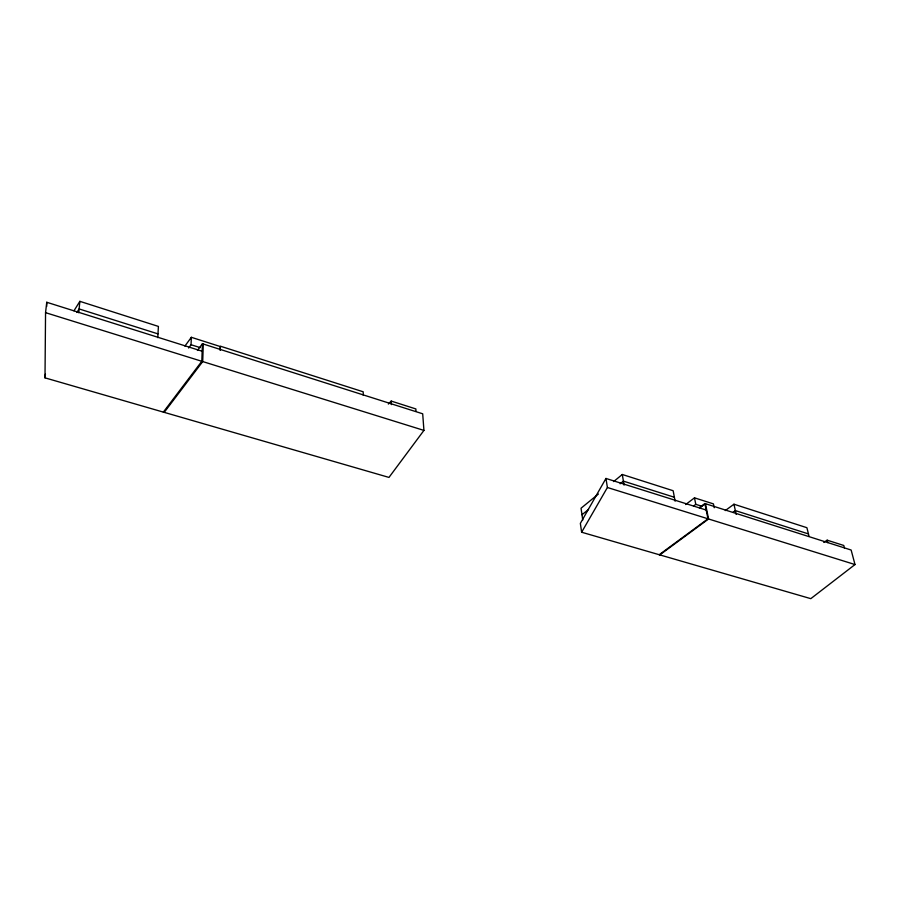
<?xml version="1.0" encoding="UTF-8"?>
<svg xmlns="http://www.w3.org/2000/svg" width="900" height="900" viewBox="0 0 900 900"><rect width="100%" height="100%" fill="white"/><g stroke="black" fill="none" stroke-linecap="round" stroke-linejoin="round"><path stroke-width="1.35" d="M197.438 350.426L202.41 343.755L422.696 413.798L423.934 430.402L388.969 477.416L45 377.854L45.551 312.66L46.744 302.265L202.162 351.225M46.71 306.439L46.744 302.265M220.095 350.201L220.185 346.511L191.34 337.309L184.905 346.084M220.331 349.897L220.421 346.207L363.173 391.781L363.33 395.348M202.41 343.755L201.814 361.282L163.339 412.11M203.31 344.036L202.714 361.564L164.216 412.358M188.629 348.007L191.047 344.734L191.34 337.309M157.77 337.657L158.411 326.419L79.864 301.343L73.969 310.781M78.739 312.772L79.864 301.343M45 377.854L45.428 374.051M706.196 510.041L605.959 478.451L580.354 523.406L581.625 532.226L810.799 598.658L855 564.548L851.141 550.024L704.869 503.516L699.255 507.724M581.625 532.226L607.399 487.496L605.959 478.451M76.905 312.469L79.121 308.936L157.984 333.889M388.361 404.077L391.196 401.074L415.856 408.938L416.014 411.289M598.41 494.021L581.04 508.219L582.75 520.009M613.609 481.59L622.294 474.491L673.144 490.725L675.124 501.199M581.985 514.755L588.521 509.445M620.134 483.784L623.408 481.129L674.381 497.261M685.643 504.551L694.496 497.846L713.408 503.876L714.206 507.746M693.562 506.002L695.779 504.338L702.101 506.329M699.84 507.904L705.454 503.696L708.57 518.985L659.801 554.884M659.216 554.715L707.985 518.805L704.869 503.516M725.276 510.581L733.961 504.214L806.906 527.704L809.066 536.411M733.163 512.168L735.334 510.581L808.436 533.914M823.748 542.441L827.156 540.18L843.795 545.479L844.447 547.954M45.551 312.66L423.934 430.402M607.399 487.496L855 564.548M191.047 344.734L200.261 347.647M827.156 540.18L827.798 542.655M733.961 504.214L736.166 514.418M694.496 497.846L695.779 504.338M622.294 474.491L624.071 485.134M391.196 401.074L391.41 404.618"/></g></svg>
